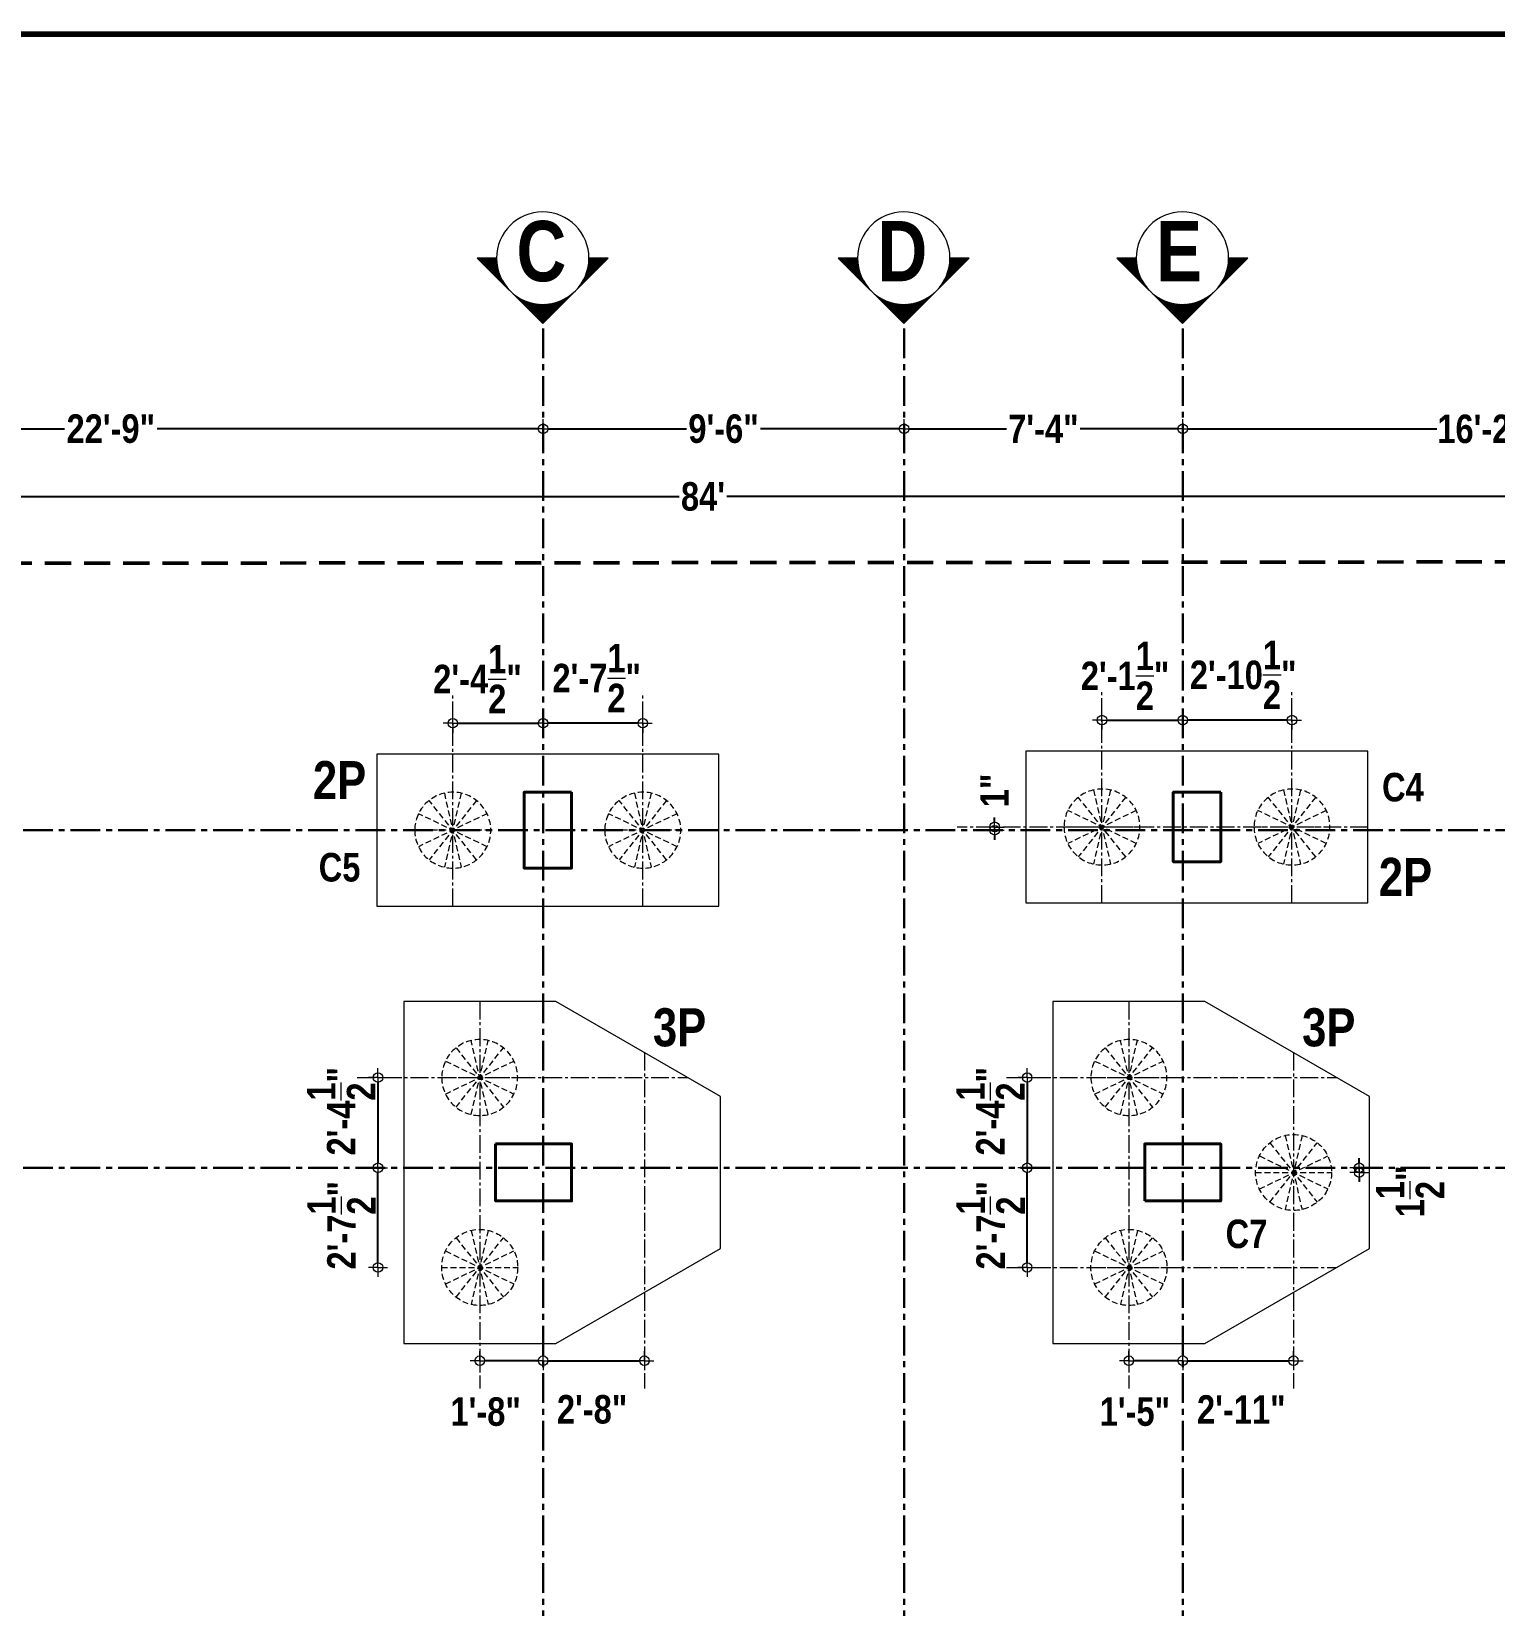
# Model space of a CAD drawing. Header units: inches. Extents: x 64086 to 138972, y -13497 to 16809.
# Drawn here: x 98841.1 to 99303.1, y -12927.7 to -12430.5 of the extents above; entities that cross this region are included whole.
import ezdxf
from ezdxf.enums import TextEntityAlignment as Align

# ---------------------------------------------------------------- set-up
doc = ezdxf.new("R2010")
doc.units = ezdxf.units.IN
doc.header["$LTSCALE"] = 0.5
doc.header["$MEASUREMENT"] = 0
doc.header["$PDMODE"] = 2
for name, pattern in [('CENTER', [2, 1.25, -0.25, 0.25, -0.25]), ('CENTER2', [1.125, 0.75, -0.125, 0.125, -0.125]), ('DASHED', [0.75, 0.5, -0.25]), ('DASHED2', [0.375, 0.25, -0.125])]:
    doc.linetypes.add(name, pattern=pattern)
for name, color, linetype, lineweight in [('Boundary', 6, 'DASHED', 50), ('BOX', 253, 'Continuous', 15), ('C.L.', 17, 'CENTER', 13), ('C.Line', 135, 'CENTER2', 13), ('Colm txt', 3, 'Continuous', 9), ('Column', 1, 'Continuous', 40), ('DIM', 5, 'Continuous', 13), ('G_Dim', 63, 'Continuous', 5), ('Grid', 32, 'CENTER2', 5), ('P.cap', 4, 'Continuous', 20), ('P.Text', 6, 'Continuous', 5), ('pile', 243, 'DASHED2', 20)]:
    doc.layers.add(name, color=color, linetype=linetype, lineweight=lineweight)
doc.styles.get("Standard").update_dxf_attribs({"font": 'ARIALNB.TTF'})
doc.dimstyles.new('Column Dim', dxfattribs={"dimtxt": 9, "dimasz": 1.5, "dimexe": 13.25, "dimexo": 11, "dimgap": 1, "dimtad": 0, "dimdec": 1, "dimzin": 0, "dimdsep": 46, "dimlunit": 4, "dimtxsty": 'Standard', "dimblk": 'DIM', "dimcen": 0, "dimse1": 1, "dimse2": 1, "dimclrd": 5, "dimclre": 5, "dimclrt": 7, "dimadec": 0, "dimazin": 0, "dimtfac": 1, "dimtdec": 1, "dimtofl": 0, "dimtmove": 2, "dimatfit": 3, "dimldrblk": 'DIM', "dimfxl": 1, "dimtolj": 1, "dimtzin": 0, "dimarcsym": 0})

# ---------------------------------------------------------------- blocks, each defined once
blk = doc.blocks.new('DIM')
at = {"layer": 'DIM'}
for q in [(-2, 0), (0, 2), (0, -2), (2, 0)]:
    blk.add_line((0, 0), q, dxfattribs=at)
blk.add_circle((0, 0), 1, dxfattribs=at)
blk = doc.blocks.new('*D50')
at = {"layer": 'Defpoints', "color": 0, "ltscale": 15, "transparency": 16777216}
for p in [(99002.67, -12555.98), (98729.68, -12598.54), (99002.67, -12598.54)]:
    blk.add_point(p, dxfattribs=at)
at = {"layer": 'DIM', "color": 5, "lineweight": -2, "ltscale": 15, "transparency": 16777216}
for p, q in [((98731.18, -12555.98), (98851.57, -12555.98)), ((99001.17, -12555.98), (98880.77, -12555.98))]:
    blk.add_line(p, q, dxfattribs=at)
at = {"layer": 'DIM', "color": 5, "lineweight": -2, "ltscale": 15, "transparency": 16777216, "xscale": 1.5, "yscale": 1.5, "zscale": 1.5, "rotation": 180}
blk.add_blockref('DIM', (98729.68, -12555.98), dxfattribs=at)
at = {"layer": 'DIM', "color": 5, "lineweight": -2, "ltscale": 15, "transparency": 16777216, "xscale": 1.5, "yscale": 1.5, "zscale": 1.5}
blk.add_blockref('DIM', (99002.67, -12555.98), dxfattribs=at)
at = {"layer": 'DIM', "color": 7, "ltscale": 15, "transparency": 16777216, "insert": (98866.17, -12555.98), "char_height": 9, "attachment_point": 5}
blk.add_mtext('\\A1;22\'-9"', dxfattribs=at)
blk = doc.blocks.new('*D51')
at = {"layer": 'Defpoints', "color": 0, "ltscale": 15, "transparency": 16777216}
for p in [(99116.67, -12555.98), (99002.67, -12598.54), (99116.67, -12598.2)]:
    blk.add_point(p, dxfattribs=at)
at = {"layer": 'DIM', "color": 5, "lineweight": -2, "ltscale": 15, "transparency": 16777216}
for p, q in [((99004.17, -12555.98), (99047.97, -12555.98)), ((99115.17, -12555.98), (99071.37, -12555.98))]:
    blk.add_line(p, q, dxfattribs=at)
at = {"layer": 'DIM', "color": 5, "lineweight": -2, "ltscale": 15, "transparency": 16777216, "xscale": 1.5, "yscale": 1.5, "zscale": 1.5, "rotation": 180}
blk.add_blockref('DIM', (99002.67, -12555.98), dxfattribs=at)
at = {"layer": 'DIM', "color": 5, "lineweight": -2, "ltscale": 15, "transparency": 16777216, "xscale": 1.5, "yscale": 1.5, "zscale": 1.5}
blk.add_blockref('DIM', (99116.67, -12555.98), dxfattribs=at)
at = {"layer": 'DIM', "color": 7, "ltscale": 15, "transparency": 16777216, "insert": (99059.67, -12555.98), "char_height": 9, "attachment_point": 5}
blk.add_mtext('\\A1;9\'-6"', dxfattribs=at)
blk = doc.blocks.new('*D52')
at = {"layer": 'Defpoints', "color": 0, "ltscale": 15, "transparency": 16777216}
for p in [(99204.67, -12555.98), (99116.67, -12598.2), (99204.67, -12598.2)]:
    blk.add_point(p, dxfattribs=at)
at = {"layer": 'DIM', "color": 5, "lineweight": -2, "ltscale": 15, "transparency": 16777216}
for p, q in [((99118.17, -12555.98), (99149.02, -12555.98)), ((99203.17, -12555.98), (99172.31, -12555.98))]:
    blk.add_line(p, q, dxfattribs=at)
at = {"layer": 'DIM', "color": 5, "lineweight": -2, "ltscale": 15, "transparency": 16777216, "xscale": 1.5, "yscale": 1.5, "zscale": 1.5, "rotation": 180}
blk.add_blockref('DIM', (99116.67, -12555.98), dxfattribs=at)
at = {"layer": 'DIM', "color": 5, "lineweight": -2, "ltscale": 15, "transparency": 16777216, "xscale": 1.5, "yscale": 1.5, "zscale": 1.5}
blk.add_blockref('DIM', (99204.67, -12555.98), dxfattribs=at)
at = {"layer": 'DIM', "color": 7, "ltscale": 15, "transparency": 16777216, "insert": (99160.67, -12555.98), "char_height": 9, "attachment_point": 5}
blk.add_mtext('\\A1;7\'-4"', dxfattribs=at)
blk = doc.blocks.new('*D53')
at = {"layer": 'Defpoints', "color": 0, "ltscale": 15, "transparency": 16777216}
for p in [(99399.15, -12555.98), (99204.67, -12598.2), (99399.15, -12658.77)]:
    blk.add_point(p, dxfattribs=at)
at = {"layer": 'DIM', "color": 5, "lineweight": -2, "ltscale": 15, "transparency": 16777216}
for p, q in [((99206.17, -12555.98), (99284.86, -12555.98)), ((99397.65, -12555.98), (99318.96, -12555.98))]:
    blk.add_line(p, q, dxfattribs=at)
at = {"layer": 'DIM', "color": 5, "lineweight": -2, "ltscale": 15, "transparency": 16777216, "xscale": 1.5, "yscale": 1.5, "zscale": 1.5, "rotation": 180}
blk.add_blockref('DIM', (99204.67, -12555.98), dxfattribs=at)
at = {"layer": 'DIM', "color": 5, "lineweight": -2, "ltscale": 15, "transparency": 16777216, "xscale": 1.5, "yscale": 1.5, "zscale": 1.5}
blk.add_blockref('DIM', (99399.15, -12555.98), dxfattribs=at)
at = {"layer": 'DIM', "color": 7, "ltscale": 15, "transparency": 16777216, "insert": (99301.91, -12555.98), "char_height": 9, "attachment_point": 5}
blk.add_mtext('\\A1;16\'-2{\\H1.000000x;\\S1/2;}"', dxfattribs=at)
blk = doc.blocks.new('*D84')
at = {"layer": 'Defpoints', "color": 0, "ltscale": 15, "transparency": 16777216}
for p in [(99557.18, -12577.39), (98549.18, -12598.77), (99557.18, -12619.15)]:
    blk.add_point(p, dxfattribs=at)
at = {"layer": 'DIM', "color": 5, "lineweight": -2, "ltscale": 15, "transparency": 16777216}
for p, q in [((98550.68, -12577.39), (99045.66, -12577.39)), ((99555.68, -12577.39), (99060.7, -12577.39))]:
    blk.add_line(p, q, dxfattribs=at)
at = {"layer": 'DIM', "color": 5, "lineweight": -2, "ltscale": 15, "transparency": 16777216, "xscale": 1.5, "yscale": 1.5, "zscale": 1.5, "rotation": 180}
blk.add_blockref('DIM', (98549.18, -12577.39), dxfattribs=at)
at = {"layer": 'DIM', "color": 5, "lineweight": -2, "ltscale": 15, "transparency": 16777216, "xscale": 1.5, "yscale": 1.5, "zscale": 1.5}
blk.add_blockref('DIM', (99557.18, -12577.39), dxfattribs=at)
at = {"layer": 'DIM', "color": 7, "ltscale": 15, "transparency": 16777216, "insert": (99053.18, -12577.39), "char_height": 9, "attachment_point": 5}
blk.add_mtext("\\A1;84'", dxfattribs=at)
blk = doc.blocks.new('*D132')
at = {"layer": 'Defpoints', "color": 0, "ltscale": 15, "transparency": 16777216}
for p in [(99145.28, -12682.77), (99201.67, -12681.77), (99201.67, -12682.77)]:
    blk.add_point(p, dxfattribs=at)
at = {"layer": 'DIM', "color": 5, "lineweight": -2, "ltscale": 15, "transparency": 16777216}
for p, q in [((99145.28, -12680.27), (99145.28, -12678.77)), ((99145.28, -12684.27), (99145.28, -12685.77))]:
    blk.add_line(p, q, dxfattribs=at)
at = {"layer": 'DIM', "color": 5, "lineweight": -2, "ltscale": 15, "transparency": 16777216, "xscale": 1.5, "yscale": 1.5, "zscale": 1.5}
for p, rotation in [((99145.28, -12681.77), 270), ((99145.28, -12682.77), 90)]:
    blk.add_blockref('DIM', p, dxfattribs=dict(at, rotation=rotation))
at = {"layer": 'DIM', "color": 7, "ltscale": 15, "transparency": 16777216, "insert": (99145.22, -12670.21), "char_height": 9, "attachment_point": 5, "rotation": 90}
blk.add_mtext('\\A1;1"', dxfattribs=at)
blk = doc.blocks.new('PILE')
at = {"layer": 'pile', "ltscale": 15}
for p, q in [((-15.21, 10.81), (-4.79, -10.81)), ((-4.79, 10.81), (-15.21, -10.81)), ((-15.21, 10.81), (-4.79, -10.81)), ((-4.79, 10.81), (-15.21, -10.81)), ((-10, 12), (-10, -12)), ((-10, 12), (-10, -12)), ((-19.38, 7.48), (-0.62, -7.48)), ((-0.62, 7.48), (-19.38, -7.48)), ((-19.38, 7.48), (-0.62, -7.48)), ((-0.62, 7.48), (-19.38, -7.48)), ((1.7, -2.67), (-21.7, 2.67)), ((1.7, 2.67), (-21.7, -2.67)), ((1.7, -2.67), (-21.7, 2.67)), ((1.7, 2.67), (-21.7, -2.67))]:
    blk.add_line(p, q, dxfattribs=at)
blk.add_circle((-10, 0), 12, dxfattribs=at)
blk = doc.blocks.new('*D128')
at = {"layer": 'Defpoints', "color": 0, "ltscale": 15, "transparency": 16777216}
for p in [(99204.67, -12647.98), (99179.17, -12657.65), (99204.67, -12657.65)]:
    blk.add_point(p, dxfattribs=at)
at = {"layer": 'DIM', "color": 5, "lineweight": -2, "ltscale": 15, "transparency": 16777216}
blk.add_line((99180.67, -12647.98), (99203.17, -12647.98), dxfattribs=at)
at = {"layer": 'DIM', "color": 5, "lineweight": -2, "ltscale": 15, "transparency": 16777216, "xscale": 1.5, "yscale": 1.5, "zscale": 1.5, "rotation": 180}
blk.add_blockref('DIM', (99179.17, -12647.98), dxfattribs=at)
at = {"layer": 'DIM', "color": 5, "lineweight": -2, "ltscale": 15, "transparency": 16777216, "xscale": 1.5, "yscale": 1.5, "zscale": 1.5}
blk.add_blockref('DIM', (99204.67, -12647.98), dxfattribs=at)
at = {"layer": 'DIM', "color": 7, "ltscale": 15, "transparency": 16777216, "insert": (99186.46, -12634.02), "char_height": 9, "attachment_point": 5}
blk.add_mtext('\\A1;2\'-1{\\H1.000000x;\\S1/2;}"', dxfattribs=at)
blk = doc.blocks.new('*D129')
at = {"layer": 'Defpoints', "color": 0, "ltscale": 15, "transparency": 16777216}
for p in [(99204.67, -12647.98), (99204.67, -12657.65), (99239.17, -12657.65)]:
    blk.add_point(p, dxfattribs=at)
at = {"layer": 'DIM', "color": 5, "lineweight": -2, "ltscale": 15, "transparency": 16777216}
blk.add_line((99237.67, -12647.98), (99206.17, -12647.98), dxfattribs=at)
at = {"layer": 'DIM', "color": 5, "lineweight": -2, "ltscale": 15, "transparency": 16777216, "xscale": 1.5, "yscale": 1.5, "zscale": 1.5, "rotation": 180}
blk.add_blockref('DIM', (99204.67, -12647.98), dxfattribs=at)
at = {"layer": 'DIM', "color": 5, "lineweight": -2, "ltscale": 15, "transparency": 16777216, "xscale": 1.5, "yscale": 1.5, "zscale": 1.5}
blk.add_blockref('DIM', (99239.17, -12647.98), dxfattribs=at)
at = {"layer": 'DIM', "color": 7, "ltscale": 15, "transparency": 16777216, "insert": (99223.75, -12633.71), "char_height": 9, "attachment_point": 5}
blk.add_mtext('\\A1;2\'-10{\\H1.000000x;\\S1/2;}"', dxfattribs=at)
blk = doc.blocks.new('*D130')
at = {"layer": 'Defpoints', "color": 0, "ltscale": 15, "transparency": 16777216}
for p in [(99002.67, -12648.98), (98974.17, -12658.65), (99002.67, -12670.77)]:
    blk.add_point(p, dxfattribs=at)
at = {"layer": 'DIM', "color": 5, "lineweight": -2, "ltscale": 15, "transparency": 16777216}
blk.add_line((98975.67, -12648.98), (99001.17, -12648.98), dxfattribs=at)
at = {"layer": 'DIM', "color": 5, "lineweight": -2, "ltscale": 15, "transparency": 16777216, "xscale": 1.5, "yscale": 1.5, "zscale": 1.5, "rotation": 180}
blk.add_blockref('DIM', (98974.17, -12648.98), dxfattribs=at)
at = {"layer": 'DIM', "color": 5, "lineweight": -2, "ltscale": 15, "transparency": 16777216, "xscale": 1.5, "yscale": 1.5, "zscale": 1.5}
blk.add_blockref('DIM', (99002.67, -12648.98), dxfattribs=at)
at = {"layer": 'DIM', "color": 7, "ltscale": 15, "transparency": 16777216, "insert": (98981.98, -12635.02), "char_height": 9, "attachment_point": 5}
blk.add_mtext('\\A1;2\'-4{\\H1.000000x;\\S1/2;}"', dxfattribs=at)
blk = doc.blocks.new('*D131')
at = {"layer": 'Defpoints', "color": 0, "ltscale": 15, "transparency": 16777216}
for p in [(99002.67, -12648.98), (99034.17, -12658.65), (99002.67, -12670.77)]:
    blk.add_point(p, dxfattribs=at)
at = {"layer": 'DIM', "color": 5, "lineweight": -2, "ltscale": 15, "transparency": 16777216}
blk.add_line((99032.67, -12648.98), (99004.17, -12648.98), dxfattribs=at)
at = {"layer": 'DIM', "color": 5, "lineweight": -2, "ltscale": 15, "transparency": 16777216, "xscale": 1.5, "yscale": 1.5, "zscale": 1.5, "rotation": 180}
blk.add_blockref('DIM', (99002.67, -12648.98), dxfattribs=at)
at = {"layer": 'DIM', "color": 5, "lineweight": -2, "ltscale": 15, "transparency": 16777216, "xscale": 1.5, "yscale": 1.5, "zscale": 1.5}
blk.add_blockref('DIM', (99034.17, -12648.98), dxfattribs=at)
at = {"layer": 'DIM', "color": 7, "ltscale": 15, "transparency": 16777216, "insert": (99019.61, -12634.71), "char_height": 9, "attachment_point": 5}
blk.add_mtext('\\A1;2\'-7{\\H1.000000x;\\S1/2;}"', dxfattribs=at)
blk = doc.blocks.new('*D153')
at = {"layer": 'Defpoints', "color": 0, "ltscale": 15, "transparency": 16777216}
for p in [(99155.55, -12789.41), (99163.67, -12789.41), (99163.67, -12820.91)]:
    blk.add_point(p, dxfattribs=at)
at = {"layer": 'DIM', "color": 5, "lineweight": -2, "ltscale": 15, "transparency": 16777216}
blk.add_line((99155.55, -12819.41), (99155.55, -12790.91), dxfattribs=at)
at = {"layer": 'DIM', "color": 5, "lineweight": -2, "ltscale": 15, "transparency": 16777216, "xscale": 1.5, "yscale": 1.5, "zscale": 1.5}
for p, rotation in [((99155.55, -12789.41), 90), ((99155.55, -12820.91), 270)]:
    blk.add_blockref('DIM', p, dxfattribs=dict(at, rotation=rotation))
at = {"layer": 'DIM', "color": 7, "ltscale": 15, "transparency": 16777216, "insert": (99144.01, -12807.59), "char_height": 9, "attachment_point": 5, "rotation": 90}
blk.add_mtext('\\A1;2\'-7{\\H1.000000x;\\S1/2;}"', dxfattribs=at)
blk = doc.blocks.new('*D154')
at = {"layer": 'Defpoints', "color": 0, "ltscale": 15, "transparency": 16777216}
for p in [(99163.67, -12760.91), (99155.55, -12789.41), (99163.67, -12789.41)]:
    blk.add_point(p, dxfattribs=at)
at = {"layer": 'DIM', "color": 5, "lineweight": -2, "ltscale": 15, "transparency": 16777216}
blk.add_line((99155.55, -12762.41), (99155.55, -12787.91), dxfattribs=at)
at = {"layer": 'DIM', "color": 5, "lineweight": -2, "ltscale": 15, "transparency": 16777216, "xscale": 1.5, "yscale": 1.5, "zscale": 1.5}
for p, rotation in [((99155.55, -12760.91), 90), ((99155.55, -12789.41), 270)]:
    blk.add_blockref('DIM', p, dxfattribs=dict(at, rotation=rotation))
at = {"layer": 'DIM', "color": 7, "ltscale": 15, "transparency": 16777216, "insert": (99143.93, -12771.57), "char_height": 9, "attachment_point": 5, "rotation": 90}
blk.add_mtext('\\A1;2\'-4{\\H1.000000x;\\S1/2;}"', dxfattribs=at)
blk = doc.blocks.new('*D155')
at = {"layer": 'Defpoints', "color": 0, "ltscale": 15, "transparency": 16777216}
for p in [(99204.67, -12799.91), (99239.67, -12828.75), (99239.67, -12850.37)]:
    blk.add_point(p, dxfattribs=at)
at = {"layer": 'DIM', "color": 5, "lineweight": -2, "ltscale": 15, "transparency": 16777216}
blk.add_line((99206.17, -12850.37), (99238.17, -12850.37), dxfattribs=at)
at = {"layer": 'DIM', "color": 5, "lineweight": -2, "ltscale": 15, "transparency": 16777216, "xscale": 1.5, "yscale": 1.5, "zscale": 1.5, "rotation": 180}
blk.add_blockref('DIM', (99204.67, -12850.37), dxfattribs=at)
at = {"layer": 'DIM', "color": 5, "lineweight": -2, "ltscale": 15, "transparency": 16777216, "xscale": 1.5, "yscale": 1.5, "zscale": 1.5}
blk.add_blockref('DIM', (99239.67, -12850.37), dxfattribs=at)
at = {"layer": 'DIM', "color": 7, "ltscale": 15, "transparency": 16777216, "insert": (99223.16, -12865.78), "char_height": 9, "attachment_point": 5}
blk.add_mtext('\\A1;2\'-11"', dxfattribs=at)
blk = doc.blocks.new('*D156')
at = {"layer": 'Defpoints', "color": 0, "ltscale": 15, "transparency": 16777216}
for p in [(99204.67, -12799.91), (99187.67, -12844.91), (99187.67, -12850.37)]:
    blk.add_point(p, dxfattribs=at)
at = {"layer": 'DIM', "color": 5, "lineweight": -2, "ltscale": 15, "transparency": 16777216}
blk.add_line((99203.17, -12850.37), (99189.17, -12850.37), dxfattribs=at)
at = {"layer": 'DIM', "color": 5, "lineweight": -2, "ltscale": 15, "transparency": 16777216, "xscale": 1.5, "yscale": 1.5, "zscale": 1.5, "rotation": 180}
blk.add_blockref('DIM', (99187.67, -12850.37), dxfattribs=at)
at = {"layer": 'DIM', "color": 5, "lineweight": -2, "ltscale": 15, "transparency": 16777216, "xscale": 1.5, "yscale": 1.5, "zscale": 1.5}
blk.add_blockref('DIM', (99204.67, -12850.37), dxfattribs=at)
at = {"layer": 'DIM', "color": 7, "ltscale": 15, "transparency": 16777216, "insert": (99189.55, -12866.5), "char_height": 9, "attachment_point": 5}
blk.add_mtext('\\A1;1\'-5"', dxfattribs=at)
blk = doc.blocks.new('*D157')
at = {"layer": 'Defpoints', "color": 0, "ltscale": 15, "transparency": 16777216}
for p in [(99239.67, -12790.91), (99240.86, -12789.41), (99260.39, -12789.41)]:
    blk.add_point(p, dxfattribs=at)
at = {"layer": 'DIM', "color": 5, "lineweight": -2, "ltscale": 15, "transparency": 16777216}
for p, q in [((99260.39, -12787.91), (99260.39, -12786.41)), ((99260.39, -12792.41), (99260.39, -12793.91))]:
    blk.add_line(p, q, dxfattribs=at)
at = {"layer": 'DIM', "color": 5, "lineweight": -2, "ltscale": 15, "transparency": 16777216, "xscale": 1.5, "yscale": 1.5, "zscale": 1.5}
for p, rotation in [((99260.39, -12789.41), 270), ((99260.39, -12790.91), 90)]:
    blk.add_blockref('DIM', p, dxfattribs=dict(at, rotation=rotation))
at = {"layer": 'DIM', "color": 7, "ltscale": 15, "transparency": 16777216, "insert": (99276.45, -12796.89), "char_height": 9, "attachment_point": 5, "rotation": 90}
blk.add_mtext('\\A1;1{\\H1.000000x;\\S1/2;}"', dxfattribs=at)
blk = doc.blocks.new('*D158')
at = {"layer": 'Defpoints', "color": 0, "ltscale": 15, "transparency": 16777216}
for p in [(98950.55, -12789.41), (98958.67, -12789.41), (98958.67, -12820.91)]:
    blk.add_point(p, dxfattribs=at)
at = {"layer": 'DIM', "color": 5, "lineweight": -2, "ltscale": 15, "transparency": 16777216}
blk.add_line((98950.55, -12819.41), (98950.55, -12790.91), dxfattribs=at)
at = {"layer": 'DIM', "color": 5, "lineweight": -2, "ltscale": 15, "transparency": 16777216, "xscale": 1.5, "yscale": 1.5, "zscale": 1.5}
for p, rotation in [((98950.55, -12789.41), 90), ((98950.55, -12820.91), 270)]:
    blk.add_blockref('DIM', p, dxfattribs=dict(at, rotation=rotation))
at = {"layer": 'DIM', "color": 7, "ltscale": 15, "transparency": 16777216, "insert": (98939.01, -12807.59), "char_height": 9, "attachment_point": 5, "rotation": 90}
blk.add_mtext('\\A1;2\'-7{\\H1.000000x;\\S1/2;}"', dxfattribs=at)
blk = doc.blocks.new('*D159')
at = {"layer": 'Defpoints', "color": 0, "ltscale": 15, "transparency": 16777216}
for p in [(98958.67, -12760.91), (98950.55, -12789.41), (98958.67, -12789.41)]:
    blk.add_point(p, dxfattribs=at)
at = {"layer": 'DIM', "color": 5, "lineweight": -2, "ltscale": 15, "transparency": 16777216}
blk.add_line((98950.55, -12762.41), (98950.55, -12787.91), dxfattribs=at)
at = {"layer": 'DIM', "color": 5, "lineweight": -2, "ltscale": 15, "transparency": 16777216, "xscale": 1.5, "yscale": 1.5, "zscale": 1.5}
for p, rotation in [((98950.55, -12760.91), 90), ((98950.55, -12789.41), 270)]:
    blk.add_blockref('DIM', p, dxfattribs=dict(at, rotation=rotation))
at = {"layer": 'DIM', "color": 7, "ltscale": 15, "transparency": 16777216, "insert": (98938.93, -12771.57), "char_height": 9, "attachment_point": 5, "rotation": 90}
blk.add_mtext('\\A1;2\'-4{\\H1.000000x;\\S1/2;}"', dxfattribs=at)
blk = doc.blocks.new('*D160')
at = {"layer": 'Defpoints', "color": 0, "ltscale": 15, "transparency": 16777216}
for p in [(99002.67, -12799.91), (99034.67, -12828.75), (99034.67, -12850.37)]:
    blk.add_point(p, dxfattribs=at)
at = {"layer": 'DIM', "color": 5, "lineweight": -2, "ltscale": 15, "transparency": 16777216}
blk.add_line((99004.17, -12850.37), (99033.17, -12850.37), dxfattribs=at)
at = {"layer": 'DIM', "color": 5, "lineweight": -2, "ltscale": 15, "transparency": 16777216, "xscale": 1.5, "yscale": 1.5, "zscale": 1.5, "rotation": 180}
blk.add_blockref('DIM', (99002.67, -12850.37), dxfattribs=at)
at = {"layer": 'DIM', "color": 5, "lineweight": -2, "ltscale": 15, "transparency": 16777216, "xscale": 1.5, "yscale": 1.5, "zscale": 1.5}
blk.add_blockref('DIM', (99034.67, -12850.37), dxfattribs=at)
at = {"layer": 'DIM', "color": 7, "ltscale": 15, "transparency": 16777216, "insert": (99018.16, -12865.78), "char_height": 9, "attachment_point": 5}
blk.add_mtext('\\A1;2\'-8"', dxfattribs=at)
blk = doc.blocks.new('*D161')
at = {"layer": 'Defpoints', "color": 0, "ltscale": 15, "transparency": 16777216}
for p in [(99002.67, -12799.91), (98982.67, -12844.91), (98982.67, -12850.37)]:
    blk.add_point(p, dxfattribs=at)
at = {"layer": 'DIM', "color": 5, "lineweight": -2, "ltscale": 15, "transparency": 16777216}
blk.add_line((99001.17, -12850.37), (98984.17, -12850.37), dxfattribs=at)
at = {"layer": 'DIM', "color": 5, "lineweight": -2, "ltscale": 15, "transparency": 16777216, "xscale": 1.5, "yscale": 1.5, "zscale": 1.5, "rotation": 180}
blk.add_blockref('DIM', (98982.67, -12850.37), dxfattribs=at)
at = {"layer": 'DIM', "color": 5, "lineweight": -2, "ltscale": 15, "transparency": 16777216, "xscale": 1.5, "yscale": 1.5, "zscale": 1.5}
blk.add_blockref('DIM', (99002.67, -12850.37), dxfattribs=at)
at = {"layer": 'DIM', "color": 7, "ltscale": 15, "transparency": 16777216, "insert": (98984.55, -12866.5), "char_height": 9, "attachment_point": 5}
blk.add_mtext('\\A1;1\'-8"', dxfattribs=at)

msp = doc.modelspace()

# ---------------------------------------------------------------- hatches: boundary and pattern name
at = {"layer": 'Grid', "linetype": 'ByBlock'}
h = msp.add_hatch(dxfattribs=at)
h.set_pattern_fill('ANSI31', color=256, scale=1.20642, angle=360, style=0)
h.set_pattern_definition([(225, (110436.64721, -20271.3959), (0.1066335106, -0.1066335106), [])])
h.paths.add_polyline_path([(99023.2, -12502.07), (99017.16, -12502.07, -0.197159), (99012.95, -12512.32)])
h.paths.add_polyline_path([(98992.31, -12512.46), (99002.56, -12522.71), (99012.81, -12512.46, -0.410265)])
h.paths.add_polyline_path([(98987.96, -12502.07), (98981.92, -12502.07), (98992.17, -12512.32, -0.197159)])
h = msp.add_hatch(dxfattribs=at)
h.set_pattern_fill('ANSI31', color=256, scale=1.20642, angle=360, style=0)
h.set_pattern_definition([(225, (110550.64721, -20271.3959), (0.1066335106, -0.1066335106), [])])
h.paths.add_polyline_path([(99137.2, -12502.07), (99131.16, -12502.07, -0.197159), (99126.95, -12512.32)])
h.paths.add_polyline_path([(99106.31, -12512.46), (99116.56, -12522.71), (99126.81, -12512.46, -0.410265)])
h.paths.add_polyline_path([(99101.96, -12502.07), (99095.92, -12502.07), (99106.17, -12512.32, -0.197159)])
h = msp.add_hatch(dxfattribs=at)
h.set_pattern_fill('ANSI31', color=256, scale=1.20642, angle=360, style=0)
h.set_pattern_definition([(225, (110638.64721, -20271.3959), (0.1066335106, -0.1066335106), [])])
h.paths.add_polyline_path([(99225.2, -12502.07), (99219.16, -12502.07, -0.197159), (99214.95, -12512.32)])
h.paths.add_polyline_path([(99194.31, -12512.46), (99204.56, -12522.71), (99214.81, -12512.46, -0.410265)])
h.paths.add_polyline_path([(99189.96, -12502.07), (99183.92, -12502.07), (99194.17, -12512.32, -0.197159)])

# ---------------------------------------------------------------- linework, layer by layer
at = {"layer": 'Boundary', "ltscale": 33}
msp.add_lwpolyline([(99674.11, -12597.69), (99817.7, -13202.68), (98473.7, -13202.77), (98474.11, -12598.77), (99674.11, -12597.69)], dxfattribs=at)
msp.add_lwpolyline([(99674.11, -12597.69), (99817.7, -13202.68), (98473.7, -13202.77), (98474.11, -12598.77), (99674.11, -12597.69)], dxfattribs=at)
at = {"layer": 'BOX', "const_width": 1.78}
msp.add_lwpolyline([(99886.08, -12431.35), (98380.03, -12431.35), (98380.03, -13496.35), (99886.08, -13496.35)], close=True, dxfattribs=at)
at = {"layer": 'C.L.', "lineweight": 30, "ltscale": 15}
for p, q in [((99002.67, -13253.69), (99002.67, -12522.71)), ((99116.67, -13253.69), (99116.67, -12522.71)), ((99204.67, -13253.69), (99204.67, -12522.71)), ((99882.85, -12682.77), (98431.52, -12682.77)), ((99882.85, -12789.41), (98431.52, -12789.41))]:
    msp.add_line(p, q, dxfattribs=at)
at = {"layer": 'C.Line', "ltscale": 15}
for p, q in [((98974.17, -12706.77), (98974.17, -12639.86)), ((99034.17, -12706.77), (99034.17, -12639.86)), ((99179.17, -12705.77), (99179.17, -12638.86)), ((99239.17, -12705.77), (99239.17, -12638.86)), ((99263.17, -12681.77), (99133.46, -12681.77)), ((98982.67, -12736.91), (98982.67, -12859.13)), ((99187.67, -12736.91), (99187.67, -12859.13)), ((99034.67, -12753.06), (99034.67, -12859.13)), ((99239.67, -12753.06), (99239.67, -12859.13)), ((98943.98, -12760.91), (99048.27, -12760.91)), ((99148.98, -12760.91), (99253.27, -12760.91)), ((99148.98, -12820.91), (99253.27, -12820.91))]:
    msp.add_line(p, q, dxfattribs=at)
at = {"layer": 'Column'}
for points in [[(99011.67, -12670.77), (98996.67, -12670.77), (98996.67, -12694.77), (99011.67, -12694.77)], [(99011.67, -12670.77), (98996.67, -12670.77), (98996.67, -12694.77), (99011.67, -12694.77)], [(99216.67, -12670.77), (99201.67, -12670.77), (99201.67, -12692.77), (99216.67, -12692.77)], [(98987.67, -12781.91), (98987.67, -12799.91), (99011.67, -12799.91), (99011.67, -12781.91)], [(99192.67, -12799.91), (99216.67, -12799.91), (99216.67, -12781.91), (99192.67, -12781.91)]]:
    msp.add_lwpolyline(points, close=True, dxfattribs=at)
at = {"layer": 'Grid', "linetype": 'ByBlock'}
for points in [[(98987.96, -12502.06), (98981.91, -12502.06), (99002.56, -12522.71), (99023.2, -12502.07), (99017.16, -12502.07, 0.414214), (99002.56, -12487.47, 0.414052), (98987.96, -12502.06, 0.414169), (99002.56, -12516.66, 0.414214), (99017.16, -12502.07, -1)], [(99101.96, -12502.06), (99095.91, -12502.06), (99116.56, -12522.71), (99137.2, -12502.07), (99131.16, -12502.07, 0.414214), (99116.56, -12487.47, 0.414052), (99101.96, -12502.06, 0.414169), (99116.56, -12516.66, 0.414214), (99131.16, -12502.07, -1)], [(99189.96, -12502.06), (99183.91, -12502.06), (99204.56, -12522.71), (99225.2, -12502.07), (99219.16, -12502.07, 0.414214), (99204.56, -12487.47, 0.414052), (99189.96, -12502.06, 0.414169), (99204.56, -12516.66, 0.414214), (99219.16, -12502.07, -1)]]:
    msp.add_lwpolyline(points, format="xyb", dxfattribs=at)
at = {"layer": 'P.cap'}
for points in [[(98950.17, -12706.77), (99058.17, -12706.77), (99058.17, -12658.77), (98950.17, -12658.77)], [(99155.17, -12705.77), (99263.17, -12705.77), (99263.17, -12657.77), (99155.17, -12657.77)]]:
    msp.add_lwpolyline(points, close=True, dxfattribs=at)
for points in [[(99006.67, -12736.91), (98958.67, -12736.91), (98958.67, -12844.91), (99006.67, -12844.91), (99058.67, -12814.91), (99058.67, -12766.91), (99006.67, -12736.91)], [(99211.67, -12736.91), (99163.67, -12736.91), (99163.67, -12844.91), (99211.67, -12844.91), (99263.67, -12814.91), (99263.67, -12766.91), (99211.67, -12736.91)]]:
    msp.add_lwpolyline(points, dxfattribs=at)

# ---------------------------------------------------------------- block references
at = {"layer": 'pile', "xscale": -1}
for p, rotation in [((99179.17, -12671.77), 270), ((99239.17, -12671.77), 270), ((98974.17, -12672.77), 270), ((99034.17, -12672.77), 270), ((98982.67, -12770.91), 90), ((99187.67, -12770.91), 90)]:
    msp.add_blockref('PILE', p, dxfattribs=dict(at, rotation=rotation))
at = {"layer": 'pile', "rotation": 90}
for p in [(99239.67, -12780.91), (98982.67, -12810.91), (99187.67, -12810.91)]:
    msp.add_blockref('PILE', p, dxfattribs=at)

# ---------------------------------------------------------------- texts
at = {"layer": 'Colm txt', "ltscale": 15}
for s, p in [('C4', (99274.2, -12669.18)), ('C5', (98938.41, -12694.48)), ('C7', (99224.8, -12810.29, 527.9))]:
    msp.add_text(s, height=9, dxfattribs=at).set_placement(p, align=Align.MIDDLE_CENTER)
at = {"layer": 'G_Dim', "color": 7, "ltscale": 10}
for s, p in [('C', (98994.26, -12509.36)), ('D', (99108.26, -12509.36)), ('E', (99196.26, -12509.36))]:
    msp.add_text(s, height=19.05, rotation=360, dxfattribs=at).set_placement(p)
at = {"layer": 'P.Text', "ltscale": 15}
for s, p in [('2P', (98938.41, -12666.95)), ('2P', (99275, -12697.52)), ('3P', (99045.78, -12745.03)), ('3P', (99250.78, -12745.03))]:
    msp.add_text(s, height=12, dxfattribs=at).set_placement(p, align=Align.MIDDLE_CENTER)

# ---------------------------------------------------------------- dimensions: what is measured, and where the dimension line sits
at = {"layer": 'DIM', "ltscale": 15}
for base, p1, p2, picture, middle in [((99399.15, -12555.98), (99204.67, -12598.2), (99399.15, -12658.77), '*D53', (99301.91, -12555.98)), ((99002.67, -12555.98), (98729.68, -12598.54), (99002.67, -12598.54), '*D50', (98866.17, -12555.98)), ((99116.67, -12555.98), (99002.67, -12598.54), (99116.67, -12598.2), '*D51', (99059.67, -12555.98)), ((99204.67, -12555.98), (99116.67, -12598.2), (99204.67, -12598.2), '*D52', (99160.67, -12555.98)), ((99557.18, -12577.39), (98549.18, -12598.77), (99557.18, -12619.15), '*D84', (99053.18, -12577.39))]:
    dim = msp.add_linear_dim(base=base, p1=p1, p2=p2, dimstyle='Column Dim', override={"dimfxl": 4}, dxfattribs=at)
    dim.commit()
    dim.dimension.update_dxf_attribs({"geometry": picture, "text_midpoint": middle})
for base, p1, p2, angle, override, picture, middle in [((99002.67, -12648.98), (98974.17, -12658.65), (99002.67, -12670.77), 180, {"dimfxl": 0.18}, '*D130', (98981.98, -12635.02)), ((99204.67, -12647.98), (99179.17, -12657.65), (99204.67, -12657.65), 180, {"dimfxl": 0.18}, '*D128', (99186.46, -12634.02)), ((99260.39, -12789.41), (99239.67, -12790.91), (99240.86, -12789.41), 90, {"dimfxl": 4}, '*D157', (99276.45, -12796.89))]:
    dim = msp.add_linear_dim(base=base, p1=p1, p2=p2, angle=angle, dimstyle='Column Dim', override=override, dxfattribs=at)
    dim.commit()
    dim.dimension.update_dxf_attribs({"geometry": picture, "text_midpoint": middle, "dimtype": 160})
for base, p1, p2, picture, middle in [((99002.67, -12648.98), (99034.17, -12658.65), (99002.67, -12670.77), '*D131', (99019.61, -12634.71)), ((99204.67, -12647.98), (99239.17, -12657.65), (99204.67, -12657.65), '*D129', (99223.75, -12633.71))]:
    dim = msp.add_linear_dim(base=base, p1=p1, p2=p2, dimstyle='Column Dim', override={"dimfxl": 0.18}, dxfattribs=at)
    dim.commit()
    dim.dimension.update_dxf_attribs({"geometry": picture, "text_midpoint": middle, "dimtype": 160})
for base, p1, p2, angle, picture, middle in [((99145.28, -12682.77), (99201.67, -12681.77), (99201.67, -12682.77), 90, '*D132', (99145.22, -12670.21)), ((98950.55, -12789.41), (98958.67, -12760.91), (98958.67, -12789.41), 270, '*D159', (98938.93, -12771.57)), ((99155.55, -12789.41), (99163.67, -12760.91), (99163.67, -12789.41), 270, '*D154', (99143.93, -12771.57)), ((98950.55, -12789.41), (98958.67, -12820.91), (98958.67, -12789.41), 90, '*D158', (98939.01, -12807.59)), ((99155.55, -12789.41), (99163.67, -12820.91), (99163.67, -12789.41), 90, '*D153', (99144.01, -12807.59)), ((98982.67, -12850.37), (99002.67, -12799.91), (98982.67, -12844.91), 180, '*D161', (98984.55, -12866.5)), ((99034.67, -12850.37), (99002.67, -12799.91), (99034.67, -12828.75), 180, '*D160', (99018.16, -12865.78)), ((99187.67, -12850.37), (99204.67, -12799.91), (99187.67, -12844.91), 180, '*D156', (99189.55, -12866.5)), ((99239.67, -12850.37), (99204.67, -12799.91), (99239.67, -12828.75), 180, '*D155', (99223.16, -12865.78))]:
    dim = msp.add_linear_dim(base=base, p1=p1, p2=p2, angle=angle, dimstyle='Column Dim', dxfattribs=at)
    dim.commit()
    dim.dimension.update_dxf_attribs({"geometry": picture, "text_midpoint": middle, "dimtype": 160})

doc.saveas('drawing.dxf')
